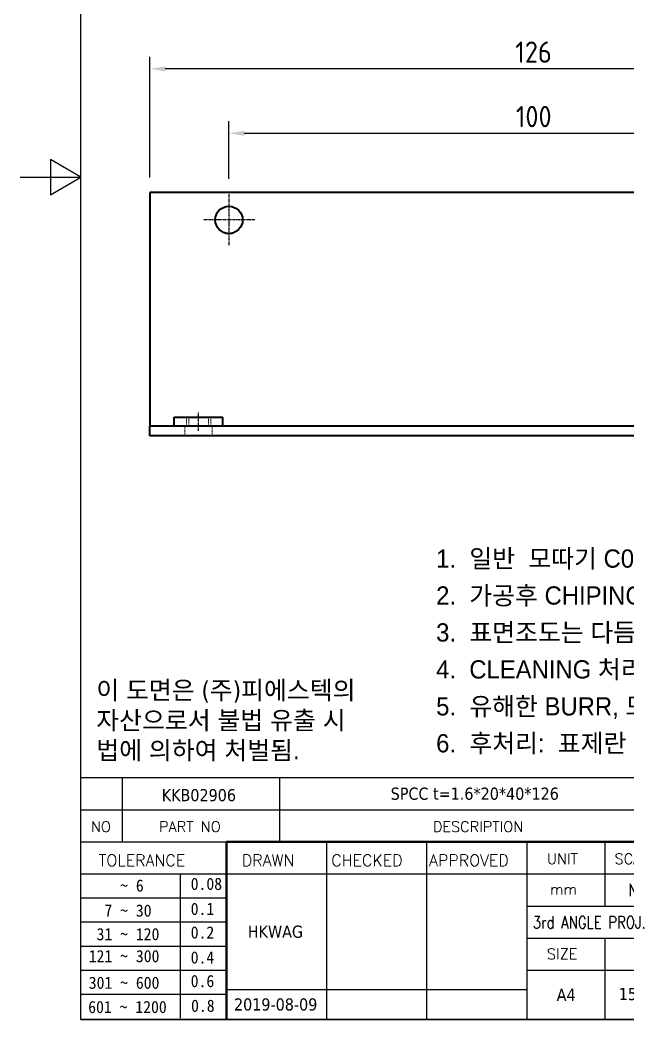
# Model space of a CAD drawing. Header units: millimetres. Extents: x 0 to 210, y 0 to 297.
# Drawn here: x 0 to 100, y 9.1 to 174.3 of the extents above; entities that cross this region are included whole.
import ezdxf
from ezdxf.enums import TextEntityAlignment as Align

# ---------------------------------------------------------------- set-up
doc = ezdxf.new("R2010")
doc.units = ezdxf.units.MM
doc.linetypes.add('CHAIN', pattern=[0.7087, 0.4724, -0.0591, 0.1181, -0.0591])
doc.linetypes.add('DASHED', pattern=[0.2067, 0.1654, -0.0413])
doc.layers.get('0').update_dxf_attribs({"color": 3, "lineweight": 25, "true_color": 0x00ff00})
for name, color, linetype, lineweight, true_color in [('가려진 것(ISO)', 2, 'DASHED', 18, 0xffff00), ('가시적인 것(ISO)', 3, 'Continuous', 40, 0x00ff00), ('기호(ISO)', 5, 'Continuous', 25, 0x0000ff), ('제목(ISO)', 5, 'Continuous', 50, 0x0000ff), ('중심 표식(ISO)', 1, 'Continuous', 25, 0xff0000), ('중심선(ISO)', 1, 'Continuous', 25, 0xff0000), ('치수(ISO)', 2, 'Continuous', 25, 0xffff00)]:
    doc.layers.add(name, color=color, linetype=linetype, lineweight=lineweight, true_color=true_color)
doc.layers.add('경계(ISO)', color=7, linetype='Continuous', lineweight=25)
doc.layers.add('해치(ISO)', color=7, linetype='Continuous', lineweight=18)
doc.styles.add('HAN_291', font='')
doc.styles.add('HAN_370', font='', dxfattribs={"width": 2})
doc.styles.add('ISO Proportional', font='arial.ttf')
doc.styles.add('RC_284', font='ROMANC.shx')
doc.styles.add('RC_287', font='ROMANC.shx')
doc.styles.add('RC_292', font='ROMANC.shx')
doc.styles.add('ROMANT_294', font='romant.shx')
doc.styles.add('문자 텍스트_PSTEK_POSCO', font='isocp.shx')
doc.styles.add('치수 텍스트_PSTEK_POSCO', font='isocp.shx')
doc.styles.add('텍스트 스타일198', font='tahoma.ttf')
doc.styles.add('텍스트 스타일333', font='ROMANC.shx', dxfattribs={"width": 0.800000011920929})
doc.styles.get('HAN_291').set_extended_font_data('GulimChe')
doc.styles.get('HAN_370').set_extended_font_data('GulimChe')
doc.dimstyles.new('치수_PSTEK_POSCO', dxfattribs={"dimtxt": 3.5, "dimasz": 2.5, "dimexe": 2, "dimexo": 2.5, "dimgap": 1, "dimtad": 1, "dimrnd": 1e-08, "dimdsep": 46, "dimtxsty": '치수 텍스트_PSTEK_POSCO', "dimcen": 0.09, "dimdle": 10, "dimclrd": 7, "dimclre": 7, "dimclrt": 2, "dimadec": 1, "dimazin": 2, "dimtfac": 1, "dimtmove": 0, "dimatfit": 3, "dimfxl": 1, "dimtolj": 1, "dimlwd": -1, "dimlwe": -1, "dimarcsym": 0})

# ---------------------------------------------------------------- blocks, each defined once
blk = doc.blocks.new('경계 Default Border')
at = {"layer": '경계(ISO)', "flags": 128}
for points in [[(10, 10), (10, 287.0000076293945), (200, 287.0000076293945), (200, 10), (10, 10)], [(0, 148.5000038146973), (10, 148.5000038146973), (5, 151.3867473602295), (5, 145.6132507324219), (10, 148.5000038146973)]]:
    blk.add_lwpolyline(points, dxfattribs=at)
blk = doc.blocks.new('제목 블록 PSTEK')
at = {"true_color": 0x848484}
for points in [[(317.2195697678507, 17.0593801673321), (322.0326348870767, 21.62682475217465), (322.2781991042243, 21.94392121864296), (317.0471853425802, 16.97985676345368), (318.7512090904202, 16.1899260703855), (316.0018030350395, 12.71868385740789), (316.3356552234328, 13.00206718743325), (318.9235935156908, 16.2694494742633)], [(324.6615819988275, 19.45905590879572), (325.4196460989604, 19.45905590879572), (325.4196460989604, 20.11051724484596), (325.2419748254881, 20.11051724484596), (325.2419748254881, 19.60711530335299), (324.4839107253602, 19.60711530335299), (324.4839107253602, 15.3430047401139), (322.1623394187076, 15.3430047401139), (322.1623394187076, 15.19494534555726), (324.6615819988275, 15.19494534555726)], [(328.2914414389548, 19.45905590879572), (329.4054050004294, 19.45905590879572), (329.4054050004294, 20.11051724484596), (329.2277337269622, 20.11051724484596), (329.2277337269622, 19.60711530335299), (328.1137701654877, 19.60711530335299), (328.1137701654877, 18.25543873810179), (328.2914414389548, 18.25543873810179)], [(332.5088862584528, 20.1105172448466), (332.3312149849806, 20.1105172448466), (332.3312149849806, 18.99741471888368), (332.5088862584528, 19.11081371413894)], [(335.6156307331414, 20.11051724484596), (335.2535118015555, 20.11051724484596), (334.2514536401189, 19.30614745124769), (335.4855464857051, 15.3430047401139), (333.1954852176545, 15.3430047401139), (333.2478643833523, 15.19494534555726), (335.6632177591723, 15.19494534555726), (334.4291249135862, 19.15808805669106)], [(321.9846681452406, 19.60711530335299), (321.4042753185749, 19.60711530335299), (321.4042753185749, 19.45905590879572), (321.9846681452406, 19.45905590879572)], [(328.2914414389548, 17.41554667867274), (329.4054050004294, 17.41554667867274), (329.4054050004294, 18.10737934354514), (329.2277337269622, 18.10737934354514), (329.2277337269622, 17.56360607323003), (328.1137701654877, 17.56360607323003), (328.1137701654877, 15.9944660761648), (328.2914414389548, 15.9944660761648)], [(332.5088862584528, 16.92964231796647), (332.3312149849806, 17.43186301645164), (332.3312149849806, 15.3430047401139), (330.0369607660135, 15.3430047401139), (330.0369607660135, 15.19494534555726), (332.5088862584528, 15.19494534555726)], [(329.5356972676428, 15.8464066816075), (329.3580259941756, 15.8464066816075), (329.3580259941756, 15.3430047401139), (325.8342124037171, 15.3430047401139), (325.8342124037171, 15.19494534555726), (329.5356972676428, 15.19494534555726)]]:
    blk.add_hatch(color=252, dxfattribs=at).paths.add_polyline_path(points)
at = {"true_color": 0x0000ff}
blk.add_hatch(color=5, dxfattribs=at).paths.add_polyline_path([(321.6183518841322, 17.4193704504104), (319.5281351041078, 18.24969419629727), (322.4505835294948, 22.02344462252142), (317.2195697678507, 17.0593801673321), (318.9235935156908, 16.2694494742633), (316.1741874603099, 12.79820726128571)])
at = {"true_color": 0xff0000}
h = blk.add_hatch(color=1, dxfattribs=at)
edge = h.paths.add_edge_path(flags=0)
edge.add_line((314.2242174273352, 19.60711530335299), (314.2242174273352, 17.00126995915134))
edge.add_line((314.2242174273352, 17.00126995915134), (314.3485873187598, 17.00126995915134))
edge.add_arc((314.3485873187598, 17.6527312952023), 0.6514613360509371, 270, 360)
edge.add_line((315.0000486548106, 17.6527312952023), (315.0000486548106, 18.95565396730211))
edge.add_arc((314.3485873187598, 18.95565396730212), 0.6514613360508712, 0, 90)
edge.add_line((314.3485873187598, 19.60711530335299), (314.2242174273352, 19.60711530335299))
edge = h.paths.add_edge_path()
edge.add_arc((314.9847713324306, 18.28938669179658), 1.969189947606664, 269.9999999999959, 450)
edge.add_line((314.9847713324306, 20.25857663940318), (311.7664314776902, 20.25857663940324))
edge.add_line((311.7664314776902, 20.25857663940324), (311.7664314776902, 15.3430047401139))
edge.add_line((311.7664314776902, 15.3430047401139), (314.2242174273352, 15.3430047401139))
edge.add_line((314.2242174273352, 15.3430047401139), (314.2242174273352, 16.32019674418991))
edge.add_line((314.2242174273352, 16.32019674418991), (314.9847713324307, 16.32019674418991))
for points in [[(324.4839107253602, 19.60711530335299), (325.2419748254881, 19.60711530335299), (325.2419748254881, 20.25857663940324), (321.2266040451076, 20.25857663940324), (321.2266040451076, 19.60711530335299), (321.9846681452406, 19.60711530335299), (321.9846681452406, 15.3430047401139), (324.4839107253602, 15.3430047401139)], [(329.2277337269622, 20.25857663940324), (325.65654113025, 20.25857663940324), (325.65654113025, 15.3430047401139), (329.3580259941756, 15.3430047401139), (329.3580259941756, 15.9944660761648), (328.1137701654877, 15.9944660761648), (328.1137701654877, 17.56360607323003), (329.2277337269622, 17.56360607323003), (329.2277337269622, 18.25543873810179), (328.1137701654877, 18.25543873810179), (328.1137701654877, 19.60711530335299), (329.2277337269622, 19.60711530335299)], [(332.3312149849806, 20.25857663940324), (329.8592894925411, 20.25857663940324), (329.8592894925411, 15.3430047401139), (332.3312149849806, 15.3430047401139), (332.3312149849806, 17.4318630164523), (333.0701931098801, 15.3430047401139), (335.4855464857051, 15.3430047401139), (334.2514536401189, 19.30614745124769), (335.4379594596742, 20.25857663940324), (334.3071782107978, 20.25857663940324), (332.3312149849806, 18.99741471888304)]]:
    blk.add_hatch(color=1, dxfattribs=at).paths.add_polyline_path(points)
at = {"true_color": 0x848484}
h = blk.add_hatch(color=252, dxfattribs=at)
edge = h.paths.add_edge_path()
edge.add_arc((314.9847713324309, 18.28938669179657), 1.969189947606666, 270, 406.8278729790604)
edge.add_arc((315.1624426058984, 18.1413272972396), 1.969189947606962, -90, 53.560984836317004, ccw=False)
edge.add_line((315.1624426058984, 16.17213734963263), (314.4018887008024, 16.17213734963263))
edge.add_line((314.4018887008024, 16.17213734963263), (314.4018887008024, 15.19494534555726))
edge.add_line((314.4018887008024, 15.19494534555726), (311.9441027511573, 15.19494534555726))
edge.add_line((311.9441027511573, 15.19494534555726), (311.9441027511573, 15.3430047401139))
edge.add_line((311.9441027511573, 15.3430047401139), (314.2242174273352, 15.3430047401139))
edge.add_line((314.2242174273352, 15.3430047401139), (314.2242174273352, 16.32019674418991))
edge.add_line((314.2242174273352, 16.32019674418991), (314.9847713324309, 16.32019674418991))
h = blk.add_hatch(color=252, dxfattribs=at)
edge = h.paths.add_edge_path()
edge.add_line((314.4018887008024, 19.45905590879572), (314.5262585922315, 19.45905590879572))
edge.add_arc((314.5262585922314, 18.80759457274939), 0.6514613360463194, 60.4189348879147, 90.00000000000318, ccw=False)
edge.add_arc((314.3485873187602, 18.95565396730057), 0.6514613360524251, 39.96992292766206, 90.00000000009999)
edge.add_line((314.3485873187591, 19.60711530335307), (314.2242174273352, 19.60711530335298))
edge.add_line((314.2242174273352, 19.60711530335299), (314.2242174273352, 17.00126995915134))
edge.add_line((314.2242174273352, 17.00126995915134), (314.3485873187591, 17.00126995915134))
edge.add_arc((314.3485873187568, 17.652731295233), 0.6514613360816299, 270.0000000002, 274.6930825552478)
edge.add_line((314.4018887008024, 17.0034541317032), (314.4018887008024, 19.45905590879572))
at = {"layer": '해치(ISO)', "true_color": 0x27d1fc}
h = blk.add_hatch(color=140, dxfattribs=at)
edge = h.paths.add_edge_path()
edge.add_ellipse((330.3660919371412, 20.15576403068321), major_axis=(9.100907360794343, 0), ratio=0.4069904968023172, start_angle=301.3098473703837, end_angle=507.7436900681698)
edge.add_ellipse((331.5340919371412, 20.4634168429492), major_axis=(-9.82350664112931, 0), ratio=0.3942600559756514, start_angle=111.51207141178469, end_angle=334.47025347086895, ccw=False)
edge.add_line((335.1363447531188, 16.8601935978785), (335.0955236905705, 16.99119398620872))
at = {"color": 180, "true_color": 0x3f00ff}
for p, q in [((182.475792979055, 11.79100474011392), (182.4757929790549, 51.56524660363496)), ((182.4757929790549, 51.56524660363496), (372.4757929537551, 51.56524660363496)), ((189.2651435055721, 51.56524660363496), (189.2651435055722, 41.00524660363494)), ((215.2152739891528, 41.00524660363494), (215.2152739891528, 51.56524660363496)), ((280.8758854511282, 51.56524660363496), (280.8758854511282, 41.00524660363494)), ((310.0881549537552, 51.56524660363496), (310.0881549537553, 41.00524660363494)), ((316.9044520275131, 51.56524660363496), (316.9044520275127, 41.00524660363494)), ((338.4566026226726, 51.56524660363496), (338.4566026226727, 41.00524660363494)), ((372.4757929537551, 51.56524660363496), (372.4757929537551, 11.79100474011389)), ((182.475792979055, 46.2852466036349), (372.4757929537551, 46.28524660363492)), ((182.475792979055, 41.00524660363493), (206.451475290024, 41.00524660363493)), ((222.9401812389276, 11.79100474011392), (222.9401812389276, 41.00524660363494)), ((239.4288871878316, 11.79100474011392), (239.4288871878316, 41.00524660363494)), ((255.9175931367356, 11.79100474011392), (255.9175931367356, 41.00524660363494)), ((268.6918866058747, 41.00524660363494), (268.6918866058747, 30.44524660363498)), ((280.8758854511282, 41.00524660363494), (280.8758854511282, 25.16524660363502)), ((310.088154953755, 41.00524660363494), (310.088154953755, 11.79100474011392)), ((182.475792979055, 35.72524660363497), (206.451475290024, 35.72524660363497)), ((198.8621818849491, 12.02524660363491), (198.8621818849491, 35.72524660363497)), ((206.451475290024, 35.72524660363497), (372.4757929537551, 35.72524660363497)), ((182.475792979055, 31.77524660363492), (206.451475290024, 31.77524660363492)), ((255.917593136736, 30.44524660363498), (372.4757929537552, 30.44524660363501)), ((182.475792979055, 27.82524660363487), (206.451475290024, 27.82524660363487)), ((255.9175931367359, 25.16524660363502), (372.4757929537552, 25.165246603635)), ((268.6918866058744, 25.16524660363502), (268.6918866058744, 11.79100474011392)), ((182.475792979055, 23.87524660363505), (206.451475290024, 23.87524660363505)), ((182.475792979055, 19.92524660363478), (206.451475290024, 19.92524660363478)), ((255.9175931367359, 19.88524660363481), (310.0881549537553, 19.88524660363481)), ((206.451475290024, 16.74100474011396), (255.9175931367359, 16.74100474011396)), ((182.475792979055, 15.97524660363496), (206.451475290024, 15.97524660363496)), ((182.475792979055, 11.79100474011392), (372.4757929537551, 11.79100474011389))]:
    blk.add_line(p, q, dxfattribs=at)
at = {"color": 7, "lineweight": 50}
for p, q in [((206.4514752900237, 11.79100474011392), (206.4514752900237, 41.00524660363494)), ((206.451475290024, 41.00524660363494), (372.4757929537551, 41.00524660363496))]:
    blk.add_line(p, q, dxfattribs=at)
at = {"color": 7}
for p, q in [((322.2781991042243, 21.94392121864296), (317.0471853425802, 16.97985676345368)), ((322.4505835294948, 22.02344462252142), (317.2195697678507, 17.0593801673321)), ((317.2195697678507, 17.0593801673321), (322.0326348870767, 21.62682475217465)), ((319.5281351041078, 18.24969419629727), (322.4505835294948, 22.02344462252142)), ((322.0326348870767, 21.62682475217465), (322.2781991042243, 21.94392121864296)), ((311.7664314776902, 20.25900474011391), (311.7664314776902, 15.34300474011391)), ((314.9847713324309, 20.25857663940324), (311.7664314776902, 20.25857663940324)), ((314.9847713324309, 20.25857663940324), (311.7664314776902, 20.25857663940324)), ((311.7664314776902, 20.25857663940324), (311.7664314776902, 15.3430047401139)), ((325.2419748254881, 20.25857663940324), (321.2266040451076, 20.25857663940324)), ((321.2266040451076, 20.25857663940324), (321.2266040451076, 19.60711530335299)), ((325.2419748254881, 20.25857663940324), (321.2266040451076, 20.25857663940324)), ((321.2266040451076, 20.25857663940324), (321.2266040451076, 19.60711530335299)), ((325.2419748254881, 19.60711530335299), (325.2419748254881, 20.25857663940324)), ((325.2419748254881, 19.60711530335299), (325.2419748254881, 20.25857663940324)), ((325.4196460989604, 20.11051724484596), (325.2419748254881, 20.11051724484596)), ((325.2419748254881, 20.11051724484596), (325.2419748254881, 19.60711530335299)), ((325.4196460989604, 19.45905590879572), (325.4196460989604, 20.11051724484596)), ((329.2277337269622, 20.25857663940324), (325.65654113025, 20.25857663940324)), ((325.65654113025, 20.25857663940324), (325.65654113025, 15.3430047401139)), ((325.65654113025, 20.25857663940324), (325.65654113025, 15.3430047401139)), ((329.2277337269622, 20.25857663940324), (325.65654113025, 20.25857663940324)), ((329.2277337269622, 19.60711530335299), (329.2277337269622, 20.25857663940324)), ((329.2277337269622, 19.60711530335299), (329.2277337269622, 20.25857663940324)), ((329.4054050004294, 20.11051724484596), (329.2277337269622, 20.11051724484596)), ((329.2277337269622, 20.11051724484596), (329.2277337269622, 19.60711530335299)), ((329.4054050004294, 19.45905590879572), (329.4054050004294, 20.11051724484596)), ((332.3312149849806, 20.25857663940324), (329.8592894925411, 20.25857663940324)), ((329.8592894925411, 20.25857663940324), (329.8592894925411, 15.3430047401139)), ((329.8592894925411, 20.25857663940324), (329.8592894925411, 15.3430047401139)), ((332.3312149849806, 20.25857663940324), (329.8592894925411, 20.25857663940324)), ((334.3071782107978, 20.25857663940324), (332.3312149849806, 18.99741471888304)), ((332.3312149849806, 18.99741471888304), (332.3312149849806, 20.25857663940324)), ((334.3071782107978, 20.25857663940324), (332.3312149849806, 18.99741471888304)), ((332.3312149849806, 18.99741471888304), (332.3312149849806, 20.25857663940324)), ((332.5088862584528, 20.1105172448466), (332.3312149849806, 20.1105172448466)), ((332.3312149849806, 20.1105172448466), (332.3312149849806, 18.99741471888368)), ((332.5088862584528, 19.11081371413894), (332.5088862584528, 20.1105172448466)), ((334.2514536401189, 19.30614745124769), (335.4379594596742, 20.25857663940324)), ((334.2514536401189, 19.30614745124769), (335.4379594596742, 20.25857663940324)), ((335.2535118015555, 20.11051724484596), (334.2514536401189, 19.30614745124769)), ((335.4379594596742, 20.25857663940324), (334.3071782107978, 20.25857663940324)), ((335.4379594596742, 20.25857663940324), (334.3071782107978, 20.25857663940324)), ((334.4291249135862, 19.15808805669104), (335.6156307331414, 20.11051724484596)), ((335.6156307331414, 20.11051724484596), (335.2535118015555, 20.11051724484596)), ((314.2242174273352, 17.00126995915134), (314.2242174273352, 19.60711530335299)), ((314.2242174273352, 19.60711530335299), (314.3485873187591, 19.60711530335299)), ((314.3485873187591, 19.60711530335299), (314.2242174273352, 19.60711530335299)), ((314.2242174273352, 19.60711530335299), (314.2242174273352, 17.00126995915134)), ((314.2242174273352, 17.00126995915134), (314.2242174273352, 19.60711530335299)), ((314.2242174273352, 19.60711530335299), (314.3485873187591, 19.60711530335299)), ((314.4018887008024, 19.45905590879572), (314.5262585922314, 19.45905590879572)), ((314.4018887008024, 17.0034541317032), (314.4018887008024, 19.45905590879572)), ((315.0000486548106, 18.95565396730275), (315.0000486548106, 17.65273129520161)), ((315.0000486548106, 18.95565396730275), (315.0000486548106, 17.65273129520161)), ((321.6183518841322, 17.4193704504104), (319.5281351041078, 18.24969419629727)), ((321.2266040451076, 19.60711530335299), (321.9846681452406, 19.60711530335299)), ((321.2266040451076, 19.60711530335299), (321.9846681452406, 19.60711530335299)), ((321.4042753185749, 19.60711530335299), (321.4042753185749, 19.45905590879572)), ((321.9846681452406, 19.60711530335299), (321.4042753185749, 19.60711530335299)), ((321.4042753185749, 19.45905590879572), (321.9846681452406, 19.45905590879572)), ((321.9846681452406, 19.60711530335299), (321.9846681452406, 15.3430047401139)), ((321.9846681452406, 19.45905590879572), (321.9846681452406, 19.60711530335299)), ((321.9846681452406, 19.60711530335299), (321.9846681452406, 15.3430047401139)), ((324.4839107253602, 19.60711530335299), (325.2419748254881, 19.60711530335299)), ((324.4839107253602, 15.3430047401139), (324.4839107253602, 19.60711530335299)), ((325.2419748254881, 19.60711530335299), (324.4839107253602, 19.60711530335299)), ((324.4839107253602, 19.60711530335299), (324.4839107253602, 15.3430047401139)), ((324.4839107253602, 19.60711530335299), (325.2419748254881, 19.60711530335299)), ((324.4839107253602, 15.3430047401139), (324.4839107253602, 19.60711530335299)), ((324.6615819988275, 19.45905590879572), (325.4196460989604, 19.45905590879572)), ((324.6615819988275, 15.19494534555726), (324.6615819988275, 19.45905590879572)), ((328.1137701654877, 18.25543873810179), (328.1137701654877, 19.60711530335299)), ((328.1137701654877, 19.60711530335299), (329.2277337269622, 19.60711530335299)), ((329.2277337269622, 19.60711530335299), (328.1137701654877, 19.60711530335299)), ((328.1137701654877, 19.60711530335299), (328.1137701654877, 18.25543873810179)), ((328.1137701654877, 18.25543873810179), (328.1137701654877, 19.60711530335299)), ((328.1137701654877, 19.60711530335299), (329.2277337269622, 19.60711530335299)), ((329.2277337269622, 18.25543873810179), (328.1137701654877, 18.25543873810179)), ((328.1137701654877, 18.25543873810179), (328.2914414389548, 18.25543873810179)), ((329.2277337269622, 18.25543873810179), (328.1137701654877, 18.25543873810179)), ((328.2914414389548, 18.25543873810179), (328.2914414389548, 19.45905590879572)), ((328.2914414389548, 19.45905590879572), (329.4054050004294, 19.45905590879572)), ((329.2277337269622, 17.56360607323003), (329.2277337269622, 18.25543873810179)), ((329.2277337269622, 17.56360607323003), (329.2277337269622, 18.25543873810179)), ((332.3312149849806, 18.99741471888368), (332.5088862584528, 19.11081371413894)), ((335.4855464857051, 15.3430047401139), (334.2514536401189, 19.30614745124769)), ((334.2514536401189, 19.30614745124769), (335.4855464857051, 15.3430047401139)), ((335.4855464857051, 15.3430047401139), (334.2514536401189, 19.30614745124769)), ((335.6632177591723, 15.19494534555726), (334.4291249135862, 19.15808805669104)), ((314.3485873187591, 17.00126995915134), (314.2242174273352, 17.00126995915134)), ((314.2242174273352, 17.00126995915134), (314.3485873187591, 17.00126995915134)), ((314.3485873187591, 17.00126995915134), (314.2242174273352, 17.00126995915134)), ((316.1741874603099, 12.79820726128571), (321.6183518841322, 17.4193704504104)), ((317.0471853425802, 16.97985676345368), (318.7512090904202, 16.1899260703855)), ((318.9235935156908, 16.2694494742633), (317.2195697678507, 17.0593801673321)), ((317.2195697678507, 17.0593801673321), (318.9235935156908, 16.2694494742633)), ((328.1137701654877, 17.56360607323003), (329.2277337269622, 17.56360607323003)), ((328.1137701654877, 15.9944660761648), (328.1137701654877, 17.56360607323003)), ((329.2277337269622, 17.56360607323003), (328.1137701654877, 17.56360607323003)), ((328.1137701654877, 17.56360607323003), (328.1137701654877, 15.9944660761648)), ((328.1137701654877, 17.56360607323003), (329.2277337269622, 17.56360607323003)), ((328.1137701654877, 15.9944660761648), (328.1137701654877, 17.56360607323003)), ((328.2914414389548, 15.9944660761648), (328.2914414389548, 17.41554667867274)), ((328.2914414389548, 17.41554667867274), (329.4054050004294, 17.41554667867274)), ((329.4054050004294, 18.10737934354514), (329.2277337269622, 18.10737934354514)), ((329.2277337269622, 18.10737934354514), (329.2277337269622, 17.56360607323003)), ((329.4054050004294, 17.41554667867274), (329.4054050004294, 18.10737934354514)), ((332.3312149849806, 17.4318630164523), (333.0701931098801, 15.3430047401139)), ((332.3312149849806, 15.3430047401139), (332.3312149849806, 17.4318630164523)), ((332.5088862584528, 16.92964231796647), (332.3312149849806, 17.43186301645164)), ((332.3312149849806, 17.43186301645164), (332.3312149849806, 15.3430047401139)), ((332.3312149849806, 17.4318630164523), (333.0701931098801, 15.3430047401139)), ((332.3312149849806, 15.3430047401139), (332.3312149849806, 17.4318630164523)), ((332.5088862584528, 15.19494534555726), (332.5088862584528, 16.92964231796647)), ((345.0447381189468, 17.50375595811051), (344.9867755289346, 17.689895936919)), ((311.7664314776902, 15.3430047401139), (314.2242174273352, 15.3430047401139)), ((311.7664314776902, 15.3430047401139), (314.2242174273352, 15.3430047401139)), ((314.2242174273352, 15.3430047401139), (311.9441027511573, 15.3430047401139)), ((311.9441027511573, 15.3430047401139), (311.9441027511573, 15.19494534555726)), ((311.9441027511573, 15.19494534555726), (314.4018887008024, 15.19494534555726)), ((314.2242174273352, 16.32019674418991), (314.9847713324309, 16.32019674418991)), ((314.2242174273352, 15.3430047401139), (314.2242174273352, 16.32019674418991)), ((314.9847713324309, 16.32019674418991), (314.2242174273352, 16.32019674418991)), ((314.2242174273352, 16.32019674418991), (314.2242174273352, 15.3430047401139)), ((314.2242174273352, 16.32019674418991), (314.9847713324309, 16.32019674418991)), ((314.2242174273352, 15.3430047401139), (314.2242174273352, 16.32019674418991)), ((314.4018887008024, 16.17213734963263), (315.162442605898, 16.17213734963263)), ((314.4018887008024, 15.19494534555726), (314.4018887008024, 16.17213734963263)), ((318.7512090904202, 16.1899260703855), (316.0018030350395, 12.71868385740789)), ((318.9235935156908, 16.2694494742633), (316.1741874603099, 12.79820726128571)), ((316.3356552234328, 13.00206718743325), (318.9235935156908, 16.2694494742633)), ((321.9846681452406, 15.3430047401139), (324.4839107253602, 15.3430047401139)), ((321.9846681452406, 15.3430047401139), (324.4839107253602, 15.3430047401139)), ((324.4839107253602, 15.3430047401139), (322.1623394187076, 15.3430047401139)), ((322.1623394187076, 15.3430047401139), (322.1623394187076, 15.19494534555726)), ((322.1623394187076, 15.19494534555726), (324.6615819988275, 15.19494534555726)), ((325.65654113025, 15.3430047401139), (329.3580259941756, 15.3430047401139)), ((325.65654113025, 15.3430047401139), (329.3580259941756, 15.3430047401139)), ((329.3580259941756, 15.3430047401139), (325.8342124037171, 15.3430047401139)), ((325.8342124037171, 15.3430047401139), (325.8342124037171, 15.19494534555726)), ((325.8342124037171, 15.19494534555726), (329.5356972676428, 15.19494534555726)), ((329.3580259941756, 15.9944660761648), (328.1137701654877, 15.9944660761648)), ((328.1137701654877, 15.9944660761648), (328.2914414389548, 15.9944660761648)), ((329.3580259941756, 15.9944660761648), (328.1137701654877, 15.9944660761648)), ((329.3580259941756, 15.3430047401139), (329.3580259941756, 15.9944660761648)), ((329.3580259941756, 15.3430047401139), (329.3580259941756, 15.9944660761648)), ((329.5356972676428, 15.8464066816075), (329.3580259941756, 15.8464066816075)), ((329.3580259941756, 15.8464066816075), (329.3580259941756, 15.3430047401139)), ((329.5356972676428, 15.19494534555726), (329.5356972676428, 15.8464066816075)), ((329.8592894925411, 15.3430047401139), (332.3312149849806, 15.3430047401139)), ((329.8592894925411, 15.3430047401139), (332.3312149849806, 15.3430047401139)), ((332.3312149849806, 15.3430047401139), (330.0369607660135, 15.3430047401139)), ((330.0369607660135, 15.3430047401139), (330.0369607660135, 15.19494534555726)), ((330.0369607660135, 15.19494534555726), (332.5088862584528, 15.19494534555726)), ((333.0701931098801, 15.3430047401139), (335.4855464857051, 15.3430047401139)), ((333.0701931098801, 15.3430047401139), (335.4855464857051, 15.3430047401139)), ((335.4855464857051, 15.3430047401139), (333.1954852176545, 15.3430047401139)), ((333.1954852176545, 15.3430047401139), (333.2478643833523, 15.19494534555726)), ((333.2478643833523, 15.19494534555726), (335.6632177591723, 15.19494534555726)), ((316.0018030350395, 12.71868385740789), (316.3356552234328, 13.00206718743325))]:
    blk.add_line(p, q, dxfattribs=at)
at = {"color": 5, "true_color": 0x0000ff}
for p, q in [((322.4505835294948, 22.02344462252142), (317.2195697678507, 17.0593801673321)), ((319.5281351041078, 18.24969419629727), (322.4505835294948, 22.02344462252142)), ((321.6183518841322, 17.4193704504104), (319.5281351041078, 18.24969419629727)), ((316.1741874603099, 12.79820726128571), (321.6183518841322, 17.4193704504104)), ((317.2195697678507, 17.0593801673321), (318.9235935156908, 16.2694494742633)), ((318.9235935156908, 16.2694494742633), (316.1741874603099, 12.79820726128571))]:
    blk.add_line(p, q, dxfattribs=at)
at = {"color": 1, "true_color": 0xff0000}
for p, q in [((314.9847713324309, 20.25857663940324), (311.7664314776902, 20.25857663940324)), ((311.7664314776902, 20.25857663940324), (311.7664314776902, 15.3430047401139)), ((325.2419748254881, 20.25857663940324), (321.2266040451076, 20.25857663940324)), ((321.2266040451076, 20.25857663940324), (321.2266040451076, 19.60711530335299)), ((325.2419748254881, 19.60711530335299), (325.2419748254881, 20.25857663940324)), ((329.2277337269622, 20.25857663940324), (325.65654113025, 20.25857663940324)), ((325.65654113025, 20.25857663940324), (325.65654113025, 15.3430047401139)), ((329.2277337269622, 19.60711530335299), (329.2277337269622, 20.25857663940324)), ((332.3312149849806, 20.25857663940324), (329.8592894925411, 20.25857663940324)), ((329.8592894925411, 20.25857663940324), (329.8592894925411, 15.3430047401139)), ((334.3071782107978, 20.25857663940324), (332.3312149849806, 18.99741471888304)), ((332.3312149849806, 18.99741471888304), (332.3312149849806, 20.25857663940324)), ((334.2514536401189, 19.30614745124769), (335.4379594596742, 20.25857663940324)), ((335.4379594596742, 20.25857663940324), (334.3071782107978, 20.25857663940324)), ((314.2242174273352, 17.00126995915134), (314.2242174273352, 19.60711530335299)), ((314.2242174273352, 19.60711530335299), (314.3485873187591, 19.60711530335299)), ((315.0000486548106, 18.95565396730275), (315.0000486548106, 17.65273129520161)), ((321.2266040451076, 19.60711530335299), (321.9846681452406, 19.60711530335299)), ((321.9846681452406, 19.60711530335299), (321.9846681452406, 15.3430047401139)), ((324.4839107253602, 19.60711530335299), (325.2419748254881, 19.60711530335299)), ((324.4839107253602, 15.3430047401139), (324.4839107253602, 19.60711530335299)), ((328.1137701654877, 18.25543873810179), (328.1137701654877, 19.60711530335299)), ((328.1137701654877, 19.60711530335299), (329.2277337269622, 19.60711530335299)), ((329.2277337269622, 18.25543873810179), (328.1137701654877, 18.25543873810179)), ((329.2277337269622, 17.56360607323003), (329.2277337269622, 18.25543873810179)), ((335.4855464857051, 15.3430047401139), (334.2514536401189, 19.30614745124769)), ((314.3485873187591, 17.00126995915134), (314.2242174273352, 17.00126995915134)), ((328.1137701654877, 17.56360607323003), (329.2277337269622, 17.56360607323003)), ((328.1137701654877, 15.9944660761648), (328.1137701654877, 17.56360607323003)), ((332.3312149849806, 17.4318630164523), (333.0701931098801, 15.3430047401139)), ((332.3312149849806, 15.3430047401139), (332.3312149849806, 17.4318630164523)), ((311.7664314776902, 15.3430047401139), (314.2242174273352, 15.3430047401139)), ((314.2242174273352, 16.32019674418991), (314.9847713324309, 16.32019674418991)), ((314.2242174273352, 15.3430047401139), (314.2242174273352, 16.32019674418991)), ((321.9846681452406, 15.3430047401139), (324.4839107253602, 15.3430047401139)), ((325.65654113025, 15.3430047401139), (329.3580259941756, 15.3430047401139)), ((329.3580259941756, 15.9944660761648), (328.1137701654877, 15.9944660761648)), ((329.3580259941756, 15.3430047401139), (329.3580259941756, 15.9944660761648)), ((329.8592894925411, 15.3430047401139), (332.3312149849806, 15.3430047401139)), ((333.0701931098801, 15.3430047401139), (335.4855464857051, 15.3430047401139))]:
    blk.add_line(p, q, dxfattribs=at)
at = {"color": 7}
for centre, radius, start, end in [((314.9847713324309, 18.28938669179658), 1.969189947606665, 270, 90), ((314.9847713324309, 18.28938669179658), 1.969189947606665, 270, 90), ((314.3485873187598, 18.95565396730211), 0.6514613360508712, 0, 90), ((314.3485873187602, 18.95565396730057), 0.6514613360524251, 39.96992292766117, 90), ((314.3485873187598, 18.95565396730212), 0.6514613360508712, 0, 90), ((314.5262585922314, 18.80759457274939), 0.6514613360463193, 60.41893488791137, 90), ((314.9847713324307, 18.2893866917965), 1.969189947606594, 270, 46.82787297909833), ((315.1624426058984, 18.1413272972396), 1.969189947606961, 270, 53.56098483636067), ((314.3485873187597, 17.65273129520228), 0.6514613360509381, 270, 0), ((314.3485873187598, 17.6527312952023), 0.6514613360509381, 270, 0), ((314.3485873187568, 17.652731295233), 0.6514613360816299, 270, 274.6930825552478)]:
    blk.add_arc(centre, radius, start, end, dxfattribs=at)
at = {"color": 1, "true_color": 0xff0000}
for centre, radius, start, end in [((314.9847713324309, 18.28938669179657), 1.969189947606665, 270, 90), ((314.3485873187598, 18.95565396730211), 0.6514613360508712, 0, 90), ((314.3485873187598, 17.6527312952023), 0.6514613360509381, 270, 0)]:
    blk.add_arc(centre, radius, start, end, dxfattribs=at)
at = {"layer": '제목(ISO)', "lineweight": 18}
blk.add_line((182.475792979055, 35.72500474011393), (182.475792979055, 11.79100474011392), dxfattribs=at)
at = {"layer": '제목(ISO)'}
for p, q in [((322.2781991042243, 21.94392121864296), (317.0471853425802, 16.97985676345368)), ((322.4505835294948, 22.02344462252142), (317.2195697678507, 17.0593801673321)), ((317.2195697678507, 17.0593801673321), (322.0326348870767, 21.62682475217465)), ((319.5281351041078, 18.24969419629727), (322.4505835294948, 22.02344462252142)), ((322.0326348870767, 21.62682475217465), (322.2781991042243, 21.94392121864296)), ((314.9847713324306, 20.25857663940324), (311.7664314776902, 20.25857663940324)), ((311.7664314776902, 20.25857663940324), (311.7664314776902, 15.3430047401139)), ((325.2419748254881, 20.25857663940324), (321.2266040451076, 20.25857663940324)), ((321.2266040451076, 20.25857663940324), (321.2266040451076, 19.60711530335299)), ((325.2419748254881, 19.60711530335299), (325.2419748254881, 20.25857663940324)), ((325.4196460989604, 20.11051724484596), (325.2419748254881, 20.11051724484596)), ((325.2419748254881, 20.11051724484596), (325.2419748254881, 19.60711530335299)), ((325.4196460989604, 19.45905590879572), (325.4196460989604, 20.11051724484596)), ((329.2277337269622, 20.25857663940324), (325.65654113025, 20.25857663940324)), ((325.65654113025, 20.25857663940324), (325.65654113025, 15.3430047401139)), ((329.2277337269622, 19.60711530335299), (329.2277337269622, 20.25857663940324)), ((329.4054050004294, 20.11051724484596), (329.2277337269622, 20.11051724484596)), ((329.2277337269622, 20.11051724484596), (329.2277337269622, 19.60711530335299)), ((329.4054050004294, 19.45905590879572), (329.4054050004294, 20.11051724484596)), ((332.3312149849806, 20.25857663940324), (329.8592894925411, 20.25857663940324)), ((329.8592894925411, 20.25857663940324), (329.8592894925411, 15.3430047401139)), ((334.3071782107978, 20.25857663940324), (332.3312149849806, 18.99741471888304)), ((332.3312149849806, 18.99741471888304), (332.3312149849806, 20.25857663940324)), ((332.5088862584528, 20.1105172448466), (332.3312149849806, 20.1105172448466)), ((332.3312149849806, 20.1105172448466), (332.3312149849806, 18.99741471888368)), ((332.5088862584528, 19.11081371413894), (332.5088862584528, 20.1105172448466)), ((334.2514536401189, 19.30614745124769), (335.4379594596742, 20.25857663940324)), ((335.2535118015555, 20.11051724484596), (334.2514536401189, 19.30614745124769)), ((335.4379594596742, 20.25857663940324), (334.3071782107978, 20.25857663940324)), ((334.4291249135862, 19.15808805669106), (335.6156307331414, 20.11051724484596)), ((335.6156307331414, 20.11051724484596), (335.2535118015555, 20.11051724484596)), ((314.2242174273352, 17.00126995915134), (314.2242174273352, 19.60711530335299)), ((314.2242174273352, 19.60711530335299), (314.3485873187598, 19.60711530335299)), ((314.3485873187591, 19.60711530335299), (314.2242174273352, 19.60711530335299)), ((314.2242174273352, 19.60711530335299), (314.2242174273352, 17.00126995915134)), ((314.4018887008024, 19.45905590879572), (314.5262585922314, 19.45905590879572)), ((314.4018887008024, 17.0034541317032), (314.4018887008024, 19.45905590879572)), ((315.0000486548106, 18.95565396730211), (315.0000486548106, 17.6527312952023)), ((321.6183518841322, 17.4193704504104), (319.5281351041078, 18.24969419629727)), ((321.2266040451076, 19.60711530335299), (321.9846681452406, 19.60711530335299)), ((321.9846681452406, 19.60711530335299), (321.4042753185749, 19.60711530335299)), ((321.4042753185749, 19.60711530335299), (321.4042753185749, 19.45905590879572)), ((321.4042753185749, 19.45905590879572), (321.9846681452406, 19.45905590879572)), ((321.9846681452406, 19.60711530335299), (321.9846681452406, 15.3430047401139)), ((321.9846681452406, 19.45905590879572), (321.9846681452406, 19.60711530335299)), ((324.4839107253602, 19.60711530335299), (325.2419748254881, 19.60711530335299)), ((324.4839107253602, 15.3430047401139), (324.4839107253602, 19.60711530335299)), ((325.2419748254881, 19.60711530335299), (324.4839107253602, 19.60711530335299)), ((324.4839107253602, 19.60711530335299), (324.4839107253602, 15.3430047401139)), ((324.6615819988275, 19.45905590879572), (325.4196460989604, 19.45905590879572)), ((324.6615819988275, 15.19494534555726), (324.6615819988275, 19.45905590879572)), ((328.1137701654877, 18.25543873810179), (328.1137701654877, 19.60711530335299)), ((328.1137701654877, 19.60711530335299), (329.2277337269622, 19.60711530335299)), ((329.2277337269622, 19.60711530335299), (328.1137701654877, 19.60711530335299)), ((328.1137701654877, 19.60711530335299), (328.1137701654877, 18.25543873810179)), ((329.2277337269622, 18.25543873810179), (328.1137701654877, 18.25543873810179)), ((328.1137701654877, 18.25543873810179), (328.2914414389548, 18.25543873810179)), ((328.2914414389548, 19.45905590879572), (329.4054050004294, 19.45905590879572)), ((328.2914414389548, 18.25543873810179), (328.2914414389548, 19.45905590879572)), ((329.2277337269622, 17.56360607323003), (329.2277337269622, 18.25543873810179)), ((332.3312149849806, 18.99741471888368), (332.5088862584528, 19.11081371413894)), ((335.4855464857051, 15.3430047401139), (334.2514536401189, 19.30614745124769)), ((334.2514536401189, 19.30614745124769), (335.4855464857051, 15.3430047401139)), ((335.6632177591723, 15.19494534555726), (334.4291249135862, 19.15808805669106)), ((314.3485873187598, 17.00126995915134), (314.2242174273352, 17.00126995915134)), ((314.2242174273352, 17.00126995915134), (314.3485873187591, 17.00126995915134)), ((316.1741874603099, 12.79820726128571), (321.6183518841322, 17.4193704504104)), ((317.0471853425802, 16.97985676345368), (318.7512090904202, 16.1899260703855)), ((317.2195697678507, 17.0593801673321), (318.9235935156908, 16.2694494742633)), ((318.9235935156908, 16.2694494742633), (317.2195697678507, 17.0593801673321)), ((328.1137701654877, 15.9944660761648), (328.1137701654877, 17.56360607323003)), ((328.1137701654877, 17.56360607323003), (329.2277337269622, 17.56360607323003)), ((329.2277337269622, 17.56360607323003), (328.1137701654877, 17.56360607323003)), ((328.1137701654877, 17.56360607323003), (328.1137701654877, 15.9944660761648)), ((328.2914414389548, 17.41554667867274), (329.4054050004294, 17.41554667867274)), ((328.2914414389548, 15.9944660761648), (328.2914414389548, 17.41554667867274)), ((329.4054050004294, 18.10737934354514), (329.2277337269622, 18.10737934354514)), ((329.2277337269622, 18.10737934354514), (329.2277337269622, 17.56360607323003)), ((329.4054050004294, 17.41554667867274), (329.4054050004294, 18.10737934354514)), ((332.3312149849806, 15.3430047401139), (332.3312149849806, 17.4318630164523)), ((332.3312149849806, 17.4318630164523), (333.0701931098801, 15.3430047401139)), ((332.5088862584528, 16.92964231796647), (332.3312149849806, 17.43186301645164)), ((332.3312149849806, 17.43186301645164), (332.3312149849806, 15.3430047401139)), ((332.5088862584528, 15.19494534555726), (332.5088862584528, 16.92964231796647)), ((311.7664314776902, 15.3430047401139), (314.2242174273352, 15.3430047401139)), ((314.2242174273352, 15.3430047401139), (311.9441027511573, 15.3430047401139)), ((311.9441027511573, 15.3430047401139), (311.9441027511573, 15.19494534555726)), ((311.9441027511573, 15.19494534555726), (314.4018887008024, 15.19494534555726)), ((314.2242174273352, 15.3430047401139), (314.2242174273352, 16.32019674418991)), ((314.2242174273352, 16.32019674418991), (314.9847713324307, 16.32019674418991)), ((314.9847713324309, 16.32019674418991), (314.2242174273352, 16.32019674418991)), ((314.2242174273352, 16.32019674418991), (314.2242174273352, 15.3430047401139)), ((314.4018887008024, 15.19494534555726), (314.4018887008024, 16.17213734963263)), ((314.4018887008024, 16.17213734963263), (315.1624426058984, 16.17213734963263)), ((318.7512090904202, 16.1899260703855), (316.0018030350395, 12.71868385740789)), ((318.9235935156908, 16.2694494742633), (316.1741874603099, 12.79820726128571)), ((316.3356552234328, 13.00206718743325), (318.9235935156908, 16.2694494742633)), ((321.9846681452406, 15.3430047401139), (324.4839107253602, 15.3430047401139)), ((324.4839107253602, 15.3430047401139), (322.1623394187076, 15.3430047401139)), ((322.1623394187076, 15.3430047401139), (322.1623394187076, 15.19494534555726)), ((322.1623394187076, 15.19494534555726), (324.6615819988275, 15.19494534555726)), ((325.65654113025, 15.3430047401139), (329.3580259941756, 15.3430047401139)), ((329.3580259941756, 15.3430047401139), (325.8342124037171, 15.3430047401139)), ((325.8342124037171, 15.3430047401139), (325.8342124037171, 15.19494534555726)), ((325.8342124037171, 15.19494534555726), (329.5356972676428, 15.19494534555726)), ((329.3580259941756, 15.9944660761648), (328.1137701654877, 15.9944660761648)), ((328.1137701654877, 15.9944660761648), (328.2914414389548, 15.9944660761648)), ((329.3580259941756, 15.3430047401139), (329.3580259941756, 15.9944660761648)), ((329.5356972676428, 15.8464066816075), (329.3580259941756, 15.8464066816075)), ((329.3580259941756, 15.8464066816075), (329.3580259941756, 15.3430047401139)), ((329.5356972676428, 15.19494534555726), (329.5356972676428, 15.8464066816075)), ((329.8592894925411, 15.3430047401139), (332.3312149849806, 15.3430047401139)), ((332.3312149849806, 15.3430047401139), (330.0369607660135, 15.3430047401139)), ((330.0369607660135, 15.3430047401139), (330.0369607660135, 15.19494534555726)), ((330.0369607660135, 15.19494534555726), (332.5088862584528, 15.19494534555726)), ((333.0701931098801, 15.3430047401139), (335.4855464857051, 15.3430047401139)), ((335.4855464857051, 15.3430047401139), (333.1954852176545, 15.3430047401139)), ((333.1954852176545, 15.3430047401139), (333.2478643833523, 15.19494534555726)), ((333.2478643833523, 15.19494534555726), (335.6632177591723, 15.19494534555726)), ((316.0018030350395, 12.71868385740789), (316.3356552234328, 13.00206718743325))]:
    blk.add_line(p, q, dxfattribs=at)
at = {"layer": '제목(ISO)', "color": 4, "true_color": 0x00ffff}
blk.add_line((335.1363447531188, 16.8601935978785), (335.0955236905705, 16.99119398620872), dxfattribs=at)
at = {"layer": '제목(ISO)'}
for centre, radius, start, end in [((314.9847713324306, 18.28938669179658), 1.969189947606664, 46.82787297909431, 90), ((314.3485873187598, 18.95565396730212), 0.6514613360508712, 0, 90), ((314.3485873187602, 18.95565396730057), 0.6514613360524251, 39.96992292766117, 90), ((314.5262585922314, 18.80759457274939), 0.6514613360463193, 60.41893488791137, 90), ((314.9847713324307, 18.2893866917965), 1.969189947606594, 270, 46.82787297909833), ((314.9847713324309, 18.28938669179657), 1.969189947606666, 270, 46.8278729790603), ((315.1624426058984, 18.1413272972396), 1.969189947606962, 270, 53.56098483631701), ((314.3485873187598, 17.6527312952023), 0.6514613360509371, 270, 0), ((314.3485873187568, 17.652731295233), 0.6514613360816299, 270, 274.6930825552478)]:
    blk.add_arc(centre, radius, start, end, dxfattribs=at)
at = {"layer": '제목(ISO)', "color": 4, "true_color": 0x00ffff}
for centre, major_axis, ratio, start_param, end_param in [((331.5340919371412, 20.4634168429492), (9.82350664112931, 0), 0.3942600559756514, 5.087845455444478, 8.97919982663645), ((330.3660919371412, 20.15576403068321), (9.100907360794343, 0), 0.4069904968023172, 5.258848905294775, 8.861799147915196)]:
    blk.add_ellipse(centre, major_axis=major_axis, ratio=ratio, start_param=start_param, end_param=end_param, dxfattribs=at)
at = {"color": 2, "true_color": 0xffff00}
for s, height, style, p in [('COLOR/FINISH', 1.742399930953979, 'RC_284', (317.7725341324144, 42.62317362549192)), ('NO', 1.742399930953979, 'RC_284', (184.135398793432, 42.62317362549192)), ('PART NO', 1.742399930953979, 'RC_284', (195.3359407378685, 42.62317362549192)), ('DESCRIPTION', 1.742399930953979, 'RC_284', (240.4025565652523, 42.62317362549192)), ("Q'TY", 1.742399930953979, 'RC_284', (310.1440786515383, 42.62317362549192)), ('REMARK', 1.742399930953979, 'RC_284', (348.346649953877, 42.62317362549192)), (' TOLERANCE', 1.899999976158142, 'RC_287', (184.0872874387979, 37.00893196870329)), ('DRAWN', 1.899999976158142, 'RC_287', (208.9766620976279, 37.00893196870329)), ('CHECKED', 1.899999976158142, 'RC_287', (223.6856844514997, 37.00893196870329)), ('APPROVED', 1.899999976158142, 'RC_287', (239.7795453577791, 37.00893196870329)), ('UNIT', 1.742399930953979, 'RC_284', (259.1652673287452, 37.34317362549218)), ('SCALE', 1.742399930953979, 'RC_284', (270.2934779252897, 37.34317362549218)), ('MODEL NAME', 2.178000062704086, 'RC_292', (284.096330289083, 37.25462520371384)), ('    ~ 6', 2.000000029802322, 'HAN_291', (183.7721304966814, 32.8176515608431)), ('0.08', 2.000000029802322, 'HAN_291', (200.5467345600617, 33.09873600004101)), ('mm', 1.742399930953979, 'RC_284', (259.6505418159997, 32.3543089683787)), ('PART NAME', 2.178000062704086, 'RC_292', (285.1416959765849, 32.03045329421792)), ('  7 ~ 30', 2.000000029802322, 'HAN_291', (183.7721304966814, 28.70538114822415)), ('0.1', 2.000000029802322, 'HAN_291', (200.5467345600617, 28.98646558742206)), (' DWG NO.', 2.178000062704086, 'RC_292', (284.8124284083233, 26.75045329421772)), (' 31 ~ 120', 2.000000029802322, 'HAN_291', (183.7721304966814, 24.82628181916237)), ('0.2', 2.000000029802322, 'HAN_291', (200.5467345600617, 25.10736625836028)), ('121 ~ 300', 2.000000029802322, 'HAN_291', (183.7721304966814, 21.21401206133254)), ('SIZE', 1.742399930953979, 'RC_284', (259.1652673287452, 21.69497768947366)), ('REFERENCE', 2.178000062704086, 'RC_292', (278.2741065029841, 21.43214925458022)), ('0.4', 2.000000029802322, 'HAN_291', (200.5467345600617, 20.99509650053045)), ('301 ~ 600', 2.000000029802322, 'HAN_291', (183.7721304966814, 16.83491273227077)), ('0.6', 2.000000029802322, 'HAN_291', (200.5467345600617, 17.11599717146868)), ('0.8', 2.000000029802322, 'HAN_291', (200.6097246063884, 13.05732192299702)), ('601 ~ 1200', 2.000000029802322, 'HAN_291', (183.6802025156883, 12.84759660881125))]:
    blk.add_text(s, height=height, dxfattribs=dict(at, style=style)).set_placement(p)
at = {"color": 2, "true_color": 0xffff00, "style": 'RC_284'}
blk.add_text('MATERIAL', height=1.742399930953979, dxfattribs=at).set_placement((295.4820202024417, 43.64524660363492), align=Align.MIDDLE_CENTER)
at = {"color": 7, "style": '텍스트 스타일333', "width": 0.7999999523162842}
blk.add_text('N/S', height=2.000000029802322, dxfattribs=at).set_placement((274.7838860285014, 33.08524660363496), align=Align.MIDDLE_CENTER)
at = {"color": 2, "true_color": 0xffff00, "style": '텍스트 스타일333', "width": 0.7999999523162842}
blk.add_text('3rd ANGLE PROJ.', height=2.000000029802322, dxfattribs=at).set_placement((256.8430306642954, 26.76148381654429))
at = {"color": 7, "style": 'ROMANT_294'}
for s, p in [('POWER', (342.82727231297, 20.97115304607566)), ('SYSTEM', (342.82727231297, 17.3284636719184)), ('TECHNOLOGY', (342.82727231297, 13.57194088644453))]:
    blk.add_text(s, height=2.700000107288361, dxfattribs=at).set_placement(p)
at = {"color": 7, "insert": (320.8519732224835, 14.21236326823155), "char_height": 1.400000005960464, "attachment_point": 1, "line_spacing_factor": 0.3319999873638153, "style": 'HAN_370'}
blk.add_mtext('\\fHY견고딕|b0|i0;\\H1.4000;피에스텍', dxfattribs=at)
at = {"layer": '제목(ISO)', "color": 7, "style": '텍스트 스타일198'}
for tag, p in [('부품_번호_001', (195.7796271768968, 47.68004260673702)), ('설명_001', (233.4587552678761, 47.92245856837096)), ('재질_001', (292.2765131236743, 47.92524659519488)), ("3._Q'TY_001", (312.7327037528258, 47.90442725317898)), ('4._COLOR_001', (319.4395155511755, 47.94788311323986)), ('질량\\P3;_001', (350.3046145979153, 48.1643332325385)), ('1._MODEL_NAME_001', (326.7684841840689, 37.52172745615292)), ('제목_001', (335.5349605824892, 32.12134217035067)), ('부품_번호_001', (334.4388674301287, 26.8052465951949)), ('설계자_001', (209.9396160013646, 25.23446884679021)), ('프로젝트_001', (278.9744245225954, 18.43951439740151)), ('시트_크기_001', (260.7634369704525, 14.8381256569732)), ('프로젝트_002', (270.9791918143218, 14.97568842208535)), ('작성_날짜_001', (207.6736656800234, 13.26600473167383)), ('프로젝트_003', (280.4473441481205, 11.5491460676562))]:
    blk.add_attdef(tag, p, '', height=2.000000029802322, dxfattribs=at)
for tag, p in [('점검자', (231.1845342133799, 26.23312567187446)), ('엔지니어링_승인자', (247.673240162284, 26.23312567187446)), ('점검_날짜', (231.1845342133799, 14.26600474011394)), ('엔지니어링_승인_날짜', (247.6732401622839, 14.26600474011394))]:
    blk.add_attdef(tag, text='', height=2.000000029802322, dxfattribs=at).set_placement(p, align=Align.MIDDLE_CENTER)
blk = doc.blocks.new('*D23')
at = {"layer": 'Defpoints', "color": 0, "transparency": 16777216}
for p in [(134.3722278043399, 155.7135562015114), (34.37222780433989, 145.7135562015113), (134.3722278043399, 145.7135562015114)]:
    blk.add_point(p, dxfattribs=at)
at = {"layer": '치수(ISO)', "color": 7, "transparency": 16777216}
for p, q in [((34.37222780433989, 148.2135562015113), (34.37222780433989, 157.7135562015114)), ((134.3722278043399, 148.2135562015114), (134.3722278043399, 157.7135562015114)), ((36.87222780433989, 155.7135562015114), (131.8722278043399, 155.7135562015114))]:
    blk.add_line(p, q, dxfattribs=at)
for points in [[(36.87222780433989, 156.130222868178), (36.87222780433989, 155.2968895348447), (34.37222780433989, 155.7135562015114)], [(131.8722278043399, 156.130222868178), (131.8722278043399, 155.2968895348447), (134.3722278043399, 155.7135562015114)]]:
    blk.add_solid(points, dxfattribs=at)
at = {"layer": '치수(ISO)', "color": 2, "transparency": 16777216, "insert": (81.57084985158397, 158.4635562015114), "char_height": 3.5, "attachment_point": 4, "style": '치수 텍스트_PSTEK_POSCO'}
blk.add_mtext('\\A1;100', dxfattribs=at)
blk = doc.blocks.new('*D24')
at = {"layer": 'Defpoints', "color": 0, "transparency": 16777216}
for p in [(21.37222780433987, 166.3086311192128), (21.37222780433987, 145.9635562015113), (147.3722278043399, 145.9635562015114)]:
    blk.add_point(p, dxfattribs=at)
at = {"layer": '치수(ISO)', "color": 7, "transparency": 16777216}
for p, q in [((21.37222780433987, 148.4635562015113), (21.37222780433987, 168.3086311192128)), ((147.3722278043399, 148.4635562015114), (147.3722278043399, 168.3086311192128)), ((144.8722278043399, 166.3086311192128), (23.87222780433987, 166.3086311192128))]:
    blk.add_line(p, q, dxfattribs=at)
for points in [[(23.87222780433987, 166.7252977858795), (23.87222780433987, 165.8919644525462), (21.37222780433987, 166.3086311192128)], [(144.8722278043399, 166.7252977858795), (144.8722278043399, 165.8919644525462), (147.3722278043399, 166.3086311192128)]]:
    blk.add_solid(points, dxfattribs=at)
at = {"layer": '치수(ISO)', "color": 2, "transparency": 16777216, "insert": (81.48541678071783, 169.0589756074018), "char_height": 3.5, "attachment_point": 4, "style": '치수 텍스트_PSTEK_POSCO'}
blk.add_mtext('\\A1;126', dxfattribs=at)
blk = doc.blocks.new('주석-판금')
at = {"layer": '기호(ISO)', "color": 2, "true_color": 0xffff00, "insert": (-40.77821254730225, 16.75847050733864), "char_height": 3.00000011920929, "width": 116.6778124165837, "attachment_point": 1, "line_spacing_factor": 1.2146075963974, "style": 'ISO Proportional'}
blk.add_mtext('\\f굴림|b0|i0;\\H3.0000;1.  일반  모따기 C0.3\\P2.  가공후 CHIPING 및 BROKEN 없을 것.\\P3.  표면조도는 다듬질기호 Ra값을 준수할 것.\\P4.  CLEANING 처리후 납품 할 것.\\P5.  유해한 BURR, 모서리 제거 할 것.\\P6.  후처리:  표제란 참조 할 것.', dxfattribs=at)

msp = doc.modelspace()

# ---------------------------------------------------------------- linework, layer by layer
at = {"layer": '가려진 것(ISO)'}
for p, q in [((27.37222780433991, 109.0635562015113), (27.37222780433991, 107.5635562015113)), ((27.75122780433992, 107.5635562015113), (27.75122780433992, 109.0635562015113)), ((30.99322780433991, 107.5635562015113), (30.99322780433991, 109.0635562015113)), ((31.37222780433991, 107.5635562015113), (31.37222780433991, 109.0635562015113)), ((27.12222780433992, 105.9635562015113), (27.12222780433992, 107.5635562015113)), ((31.62222780433991, 105.9635562015113), (31.62222780433991, 107.5635562015113))]:
    msp.add_line(p, q, dxfattribs=at)
at = {"layer": '가시적인 것(ISO)'}
for p, q in [((21.37222780433989, 145.9635562015113), (21.37222780433991, 109.1635562015113)), ((147.3722278043399, 145.9635562015114), (21.37222780433989, 145.9635562015113)), ((21.37222780433991, 109.1635562015113), (21.37222780433991, 107.5635562015113)), ((25.37222780433991, 109.0635562015113), (33.37222780433991, 109.0635562015113)), ((25.37222780433991, 107.5635562015113), (25.37222780433991, 109.0635562015113)), ((33.37222780433991, 107.5635562015113), (33.37222780433991, 109.0635562015113)), ((21.37222780433991, 105.9635562015113), (21.37222780433991, 107.5635562015113)), ((147.3722278043399, 107.5635562015114), (21.37222780433991, 107.5635562015113)), ((147.3722278043399, 105.9635562015114), (21.37222780433991, 105.9635562015113))]:
    msp.add_line(p, q, dxfattribs=at)
msp.add_circle((34.3722278043399, 141.4635562015113), 2.25, dxfattribs=at)
at = {"layer": '중심 표식(ISO)', "linetype": 'CHAIN'}
for p, q in [((34.37222780433989, 145.7135562015113), (34.37222780433989, 137.2135562015113)), ((38.62222780433989, 141.4635562015113), (30.12222780433989, 141.4635562015113))]:
    msp.add_line(p, q, dxfattribs=at)
at = {"layer": '중심선(ISO)', "linetype": 'CHAIN'}
msp.add_line((29.37222780433991, 106.8135562015113), (29.37222780433991, 109.8135562015113), dxfattribs=at)

# ---------------------------------------------------------------- block references
for name, p in [('경계 Default Border', (0, 0)), ('주석-판금', (109.2393595352851, 70.53265154766528))]:
    msp.add_blockref(name, p)
ref = msp.add_blockref('제목 블록 PSTEK', (-172.4757929537552, -1.791004740113895))
ref.add_attrib('설계자_001', 'HKWAG', (37.4638230476094, 23.44346410667632), dxfattribs={"layer": '제목(ISO)', "color": 7, "height": 2.000000029802322, "style": '텍스트 스타일198'})
ref.add_attrib('프로젝트_001', '2021_컨버터_DC', (106.4986315688402, 16.64850965728762), dxfattribs={"layer": '제목(ISO)', "color": 7, "height": 2.000000029802322, "style": '텍스트 스타일198'})
ref.add_attrib('4._COLOR_001', '백색아연도금', (146.9637225974204, 46.15687837312597), dxfattribs={"layer": '제목(ISO)', "color": 7, "height": 2.000000029802322, "style": '텍스트 스타일198'})
ref.add_attrib('시트_크기_001', 'A4', (88.28764401669724, 13.04712091685931), dxfattribs={"layer": '제목(ISO)', "color": 7, "height": 2.000000029802322, "style": '텍스트 스타일198'})
ref.add_attrib("3._Q'TY_001", '2', (140.2569107990707, 46.11342251306508), dxfattribs={"layer": '제목(ISO)', "color": 7, "height": 2.000000029802322, "style": '텍스트 스타일198'})
ref.add_attrib('작성_날짜_001', '2019-08-09', (35.19787272626827, 11.47499999155994), dxfattribs={"layer": '제목(ISO)', "color": 7, "height": 2.000000029802322, "style": '텍스트 스타일198'})
ref.add_attrib('재질_001', 'SPCC', (119.8007201699192, 46.13424185508099), dxfattribs={"layer": '제목(ISO)', "color": 7, "height": 2.000000029802322, "style": '텍스트 스타일198'})
ref.add_attrib('부품_번호_001', 'KKB02906', (161.9630744763735, 25.014241855081), dxfattribs={"layer": '제목(ISO)', "color": 7, "height": 2.000000029802322, "style": '텍스트 스타일198'})
ref.add_attrib('1._MODEL_NAME_001', 'DC 15kW_30kV_500mA', (154.2926912303137, 35.73072271603903), dxfattribs={"layer": '제목(ISO)', "color": 7, "height": 2.000000029802322, "style": '텍스트 스타일198'})
ref.add_attrib('질량\\P3;_001', '0.091 kg', (177.8288216441601, 46.3733284924246), dxfattribs={"layer": '제목(ISO)', "color": 7, "height": 2.000000029802322, "style": '텍스트 스타일198'})
ref.add_attrib('설명_001', 'SPCC t=1.6*20*40*126', (60.98296231412101, 46.13145382825707), dxfattribs={"layer": '제목(ISO)', "color": 7, "height": 2.000000029802322, "style": '텍스트 스타일198'})
ref.add_attrib('부품_번호_001', 'KKB02906', (23.30383422314166, 45.88903786662313), dxfattribs={"layer": '제목(ISO)', "color": 7, "height": 2.000000029802322, "style": '텍스트 스타일198'})
ref.add_attrib('제목_001', 'BRACKET', (163.0591676287341, 30.33033743023677), dxfattribs={"layer": '제목(ISO)', "color": 7, "height": 2.000000029802322, "style": '텍스트 스타일198'})
ref.add_attrib('프로젝트_002', '15kW_30kV_500mA_피에스솔', (98.50339886056658, 13.18468368197146), dxfattribs={"layer": '제목(ISO)', "color": 7, "height": 2.000000029802322, "style": '텍스트 스타일198'})
ref.add_attrib('프로젝트_003', '루텍_에너콘스', (107.9715511943653, 9.758141327542308), dxfattribs={"layer": '제목(ISO)', "color": 7, "height": 2.000000029802322, "style": '텍스트 스타일198'})

# ---------------------------------------------------------------- texts
at = {"layer": '기호(ISO)', "color": 7, "insert": (12.5345017592702, 59.03223318725009), "char_height": 3.00000011920929, "width": 60.84077827472761, "attachment_point": 4, "line_spacing_factor": 0.9878842234611511, "style": '문자 텍스트_PSTEK_POSCO'}
msp.add_mtext('{\\fTahoma|b0|i0;\\H3.0000;이 도면은 (주)피에스텍의\\P자산으로서 불법 유출 시 \\P법에 의하여 처벌됨.}', dxfattribs=at)

# ---------------------------------------------------------------- dimensions: what is measured, and where the dimension line sits
at = {"layer": '치수(ISO)', "color": 7}
for base, p1, p2, picture, middle in [((21.37222780433987, 166.3086311192128), (147.3722278043399, 145.9635562015114), (21.37222780433987, 145.9635562015113), '*D24', (84.37222780433987, 166.3086311192128)), ((134.3722278043399, 155.7135562015114), (34.37222780433989, 145.7135562015113), (134.3722278043399, 145.7135562015114), '*D23', (84.37222780433987, 155.7135562015114))]:
    dim = msp.add_linear_dim(base=base, p1=p1, p2=p2, angle=180, dimstyle='치수_PSTEK_POSCO', override={"dimdec": 2, "dimtp": 0, "dimtm": -0, "dimtdec": 2, "dimtofl": 0, "dimatfit": 1}, dxfattribs=at)
    dim.commit()
    dim.dimension.update_dxf_attribs({"geometry": picture, "text_midpoint": middle, "dimtype": 160})

doc.saveas('drawing.dxf')
